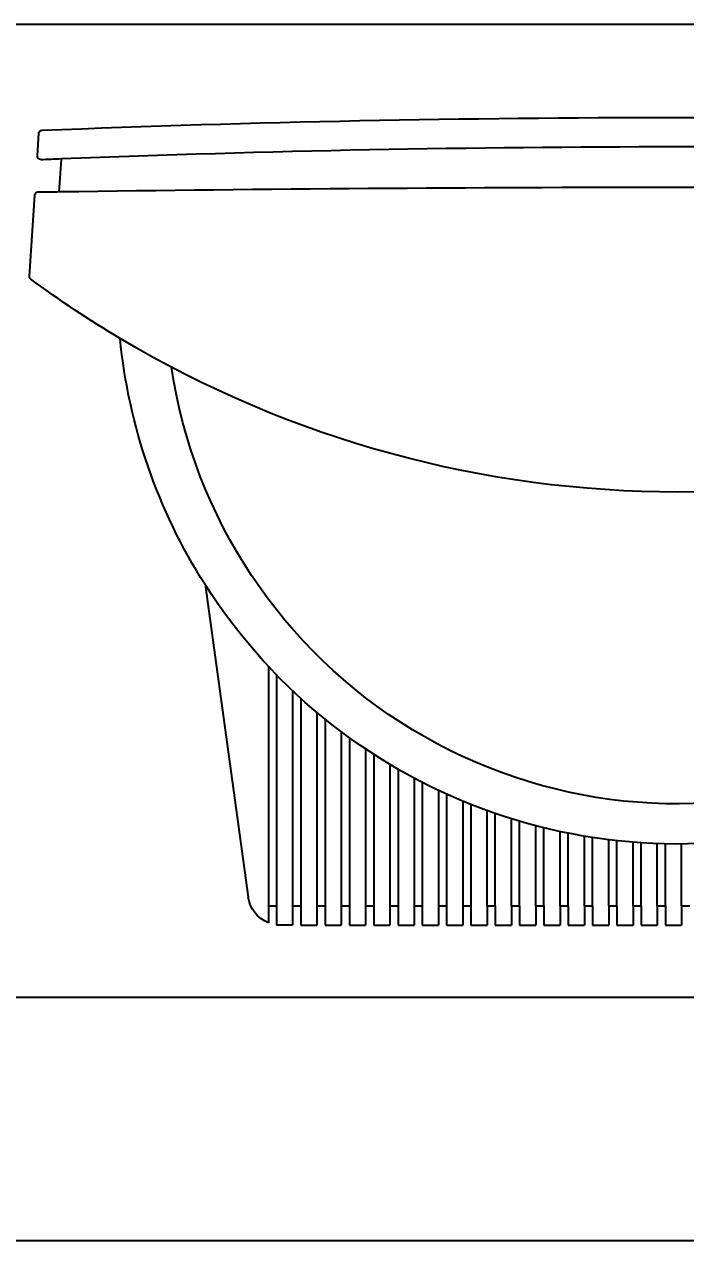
# Model space of a CAD drawing. Header units: millimetres. Extents: x 154.1 to 235.2, y 94.9 to 137.4.
# Drawn here: x 208.038 to 208.446, y 118.576 to 119.326 of the extents above; entities that cross this region are included whole.
import ezdxf

# ---------------------------------------------------------------- set-up
doc = ezdxf.new("R2010")
doc.units = ezdxf.units.MM
doc.header["$LTSCALE"] = 0.05
for name, color, linetype in [('ACES', 7, 'Continuous'), ('ACES-I', 251, 'Continuous'), ('Cotas', 6, 'Continuous'), ('Desnivel', 1, 'Continuous'), ('Parede', 5, 'Continuous')]:
    doc.layers.add(name, color=color, linetype=linetype)
doc.styles.get("Standard").update_dxf_attribs({"font": 'arial.ttf'})
doc.dimstyles.new('ISO-25', dxfattribs={"dimtxt": 0.3, "dimasz": 2.5, "dimexe": 1.25, "dimexo": 0.625, "dimgap": 0.2, "dimtad": 1, "dimzin": 1, "dimtxsty": 'Standard', "dimcen": 2.5, "dimse1": 1, "dimse2": 1, "dimsd1": 1, "dimsd2": 1, "dimclrd": 6, "dimclrt": 2, "dimadec": 0, "dimazin": 0, "dimtfac": 1, "dimtmove": 0, "dimatfit": 3, "dimfxl": 1, "dimarcsym": 0})

# ---------------------------------------------------------------- blocks, each defined once
blk = doc.blocks.new('Tv_29pol')
at = {"layer": 'ACES'}
for p, q in [((-0.23, -0.01189), (-0.23, 0)), ((-0.215, -0.01189), (-0.215, 0)), ((-0.215, 0), (-0.205, 0)), ((-0.205, -0.01189), (-0.205, 0)), ((-0.2, -0.01189), (-0.2, 0)), ((-0.2, 0), (-0.19, 0)), ((-0.19, -0.01189), (-0.19, 0)), ((-0.185, -0.01189), (-0.185, 0)), ((-0.185, 0), (-0.175, 0)), ((-0.175, -0.01189), (-0.175, 0)), ((-0.17, -0.01189), (-0.17, 0)), ((-0.17, 0), (-0.16, 0)), ((-0.155, -0.01189), (-0.155, 0)), ((-0.155, 0), (-0.145, 0)), ((-0.14, -0.01189), (-0.14, 0)), ((-0.125, -0.01189), (-0.125, 0)), ((-0.11, 0), (-0.1, 0)), ((-0.11, -0.01189), (-0.11, 0)), ((-0.1, -0.01189), (-0.1, 0)), ((-0.095, 0), (-0.085, 0)), ((-0.095, -0.01189), (-0.095, 0)), ((-0.085, -0.01189), (-0.085, 0)), ((-0.08, 0), (-0.07, 0)), ((-0.08, -0.01189), (-0.08, 0)), ((-0.07, -0.01189), (-0.07, 0)), ((-0.065, 0), (-0.055, 0)), ((-0.055, -0.01189), (-0.055, 0)), ((-0.05, 0), (-0.04, 0)), ((-0.04, -0.01189), (-0.04, 0)), ((-0.035, 0), (-0.025, 0)), ((-0.035, -0.01189), (-0.035, 0)), ((-0.025, -0.01189), (-0.025, 0)), ((-0.02, 0), (-0.01, 0)), ((-0.01, -0.01189), (-0.01, 0)), ((-0.005, 0), (0.005, 0)), ((-0.005, -0.01189), (-0.005, 0)), ((0.005, -0.01189), (0.005, 0)), ((-0.25, -0.01189), (-0.25, -0.00143)), ((-0.245, -0.01189), (-0.245, 0)), ((-0.235, 0), (-0.245, 0)), ((-0.24258, 0), (-0.2425, 0)), ((-0.235, -0.01189), (-0.235, 0)), ((-0.23, 0), (-0.22, 0)), ((-0.22, -0.01189), (-0.22, 0)), ((-0.16, -0.01189), (-0.16, 0)), ((-0.145, -0.01189), (-0.145, 0)), ((-0.14, 0), (-0.13, 0)), ((-0.13, -0.01189), (-0.13, 0)), ((-0.125, 0), (-0.115, 0)), ((-0.115, -0.01189), (-0.115, 0)), ((-0.065, -0.01189), (-0.065, 0)), ((-0.05, -0.01189), (-0.05, 0)), ((-0.035, -0.01189), (-0.035, 0)), ((-0.02, -0.01189), (-0.02, 0)), ((-0.25, -0.01189), (-0.245, -0.01189)), ((-0.235, -0.01189), (-0.23, -0.01189)), ((-0.22, -0.01189), (-0.215, -0.01189)), ((-0.205, -0.01189), (-0.2, -0.01189)), ((-0.19, -0.01189), (-0.185, -0.01189)), ((-0.175, -0.01189), (-0.17, -0.01189)), ((-0.16, -0.01189), (-0.155, -0.01189)), ((-0.145, -0.01189), (-0.14, -0.01189)), ((-0.13, -0.01189), (-0.125, -0.01189)), ((-0.115, -0.01189), (-0.11, -0.01189)), ((-0.1, -0.01189), (-0.095, -0.01189)), ((-0.085, -0.01189), (-0.08, -0.01189)), ((-0.07, -0.01189), (-0.065, -0.01189)), ((-0.055, -0.01189), (-0.05, -0.01189)), ((-0.04, -0.01189), (-0.035, -0.01189)), ((-0.025, -0.01189), (-0.02, -0.01189)), ((-0.01, -0.01189), (-0.005, -0.01189)), ((0.005, -0.01189), (0.01, -0.01189)), ((-0.28907, -0.21), (-0.26239, -0.01726)), ((-0.39743, -0.40009), (-0.39413, -0.45016)), ((-0.37897, -0.452), (-0.37765, -0.472)), ((-0.39254, -0.47422), (-0.39162, -0.48821))]:
    blk.add_line(p, q, dxfattribs=at)
for centre, radius, start, end in [((-0.24258, -0.02), 0.02, 111.78305, 172.1178), ((0.0025, -0.39567), 0.34567, 147.51128, 174.36225), ((0.0025, -0.93906), 0.67206, 120.78771, 126.4325), ((-0.39543, -0.39996), 0.002, 126.4325, 183.77228), ((-0.39543, -0.39996), 0.002, 126.4325, 183.77228), ((-0.39213, -0.45003), 0.002, 183.77228, 269.13704), ((0.0025, 25.74927), 26.20427, 269.137038, 269.16591), ((-0.39054, -0.47409), 0.002, 87.68672, 183.77228), ((0.00131, 9.22625), 9.70625, 267.686719, 267.762257), ((-0.38962, -0.48807), 0.002, 183.77228, 267.6842), ((0.0025, 9.20825), 9.70625, 267.684201, 272.315799)]:
    blk.add_arc(centre, radius, start, end, dxfattribs=at)
at = {"layer": 'ACES-I'}
for p, q in [((-0.25, -0.15959), (-0.25, -0.01189)), ((-0.245, -0.15436), (-0.245, -0.01189)), ((-0.235, -0.14451), (-0.235, -0.01189)), ((-0.23, -0.13987), (-0.23, -0.01189)), ((-0.22, -0.13113), (-0.22, -0.01189)), ((-0.215, -0.127), (-0.215, -0.01189)), ((-0.205, -0.11921), (-0.205, -0.01189)), ((-0.2, -0.11552), (-0.2, -0.01189)), ((-0.19, -0.10856), (-0.19, -0.01189)), ((-0.185, -0.10527), (-0.185, -0.01189)), ((-0.175, -0.09905), (-0.175, -0.01189)), ((-0.17, -0.09612), (-0.17, -0.01189)), ((-0.16, -0.09058), (-0.16, -0.01189)), ((-0.155, -0.08797), (-0.155, -0.01189)), ((-0.145, -0.08305), (-0.145, -0.01189)), ((-0.14, -0.08074), (-0.14, -0.01189)), ((-0.13, -0.0764), (-0.13, -0.01189)), ((-0.125, -0.07437), (-0.125, -0.01189)), ((-0.115, -0.01189), (-0.115, -0.07058)), ((-0.11, -0.01189), (-0.11, -0.06882)), ((-0.1, -0.01189), (-0.1, -0.06555)), ((-0.095, -0.01189), (-0.095, -0.06404)), ((-0.085, -0.01189), (-0.085, -0.06126)), ((-0.08, -0.01189), (-0.08, -0.05999)), ((-0.07, -0.01189), (-0.07, -0.05769)), ((-0.065, -0.01189), (-0.065, -0.05665)), ((-0.055, -0.01189), (-0.055, -0.05482)), ((-0.05, -0.01189), (-0.05, -0.05401)), ((-0.04, -0.01189), (-0.04, -0.05262)), ((-0.035, -0.01189), (-0.035, -0.05204)), ((-0.025, -0.01189), (-0.025, -0.0511)), ((-0.02, -0.01189), (-0.02, -0.05073)), ((-0.01, -0.01189), (-0.01, -0.05023)), ((-0.005, -0.01189), (-0.005, -0.05008)), ((0.005, -0.01189), (0.005, -0.05001))]:
    blk.add_line(p, q, dxfattribs=at)
for centre, radius, start, end in [((0.0025, -0.39567), 0.34567, 70.7101, 147.51128), ((0.0025, -0.39039), 0.31567, 70.89299, 171.53774), ((0.0025, -0.93906), 0.67206, 59.21229, 120.78771), ((0.0025, 25.74927), 26.20427, 269.16591, 270.83409), ((0.00131, 9.22625), 9.70625, 267.762257, 272.251745)]:
    blk.add_arc(centre, radius, start, end, dxfattribs=at)
blk = doc.blocks.new('*D84')
at = {"layer": 'Defpoints', "color": 0}
for p in [(205.44676, 118.72608), (210.34403, 118.72608), (210.34403, 118.57608)]:
    blk.add_point(p, dxfattribs=at)
at = {"layer": 'Cotas', "color": 2, "insert": (207.89539, 118.83618), "char_height": 0.1, "attachment_point": 5}
blk.add_mtext('4,90', dxfattribs=at)

msp = doc.modelspace()

# ---------------------------------------------------------------- linework, layer by layer
at = {"layer": 'Desnivel'}
msp.add_line((207.44676, 119.32608), (209.04802, 119.32608), dxfattribs=at)
at = {"layer": 'Parede'}
for p, q in [((209.44403, 118.72608), (205.44676, 118.72608)), ((209.44403, 118.57608), (207.77157, 118.57608))]:
    msp.add_line(p, q, dxfattribs=at)

# ---------------------------------------------------------------- block references
at = {"xscale": -1, "rotation": 180}
msp.add_blockref('Tv_29pol', (208.43865, 118.77068), dxfattribs=at)

# ---------------------------------------------------------------- dimensions: what is measured, and where the dimension line sits
at = {"layer": 'Cotas'}
dim = msp.add_linear_dim(base=(210.34403, 118.57608), p1=(205.44676, 118.72608), p2=(210.34403, 118.72608), dimstyle='ISO-25', override={"dimtxt": 0.1}, dxfattribs=at)
dim.commit()
dim.dimension.update_dxf_attribs({"geometry": '*D84', "text_midpoint": (207.89539, 118.83618)})

doc.saveas('drawing.dxf')
